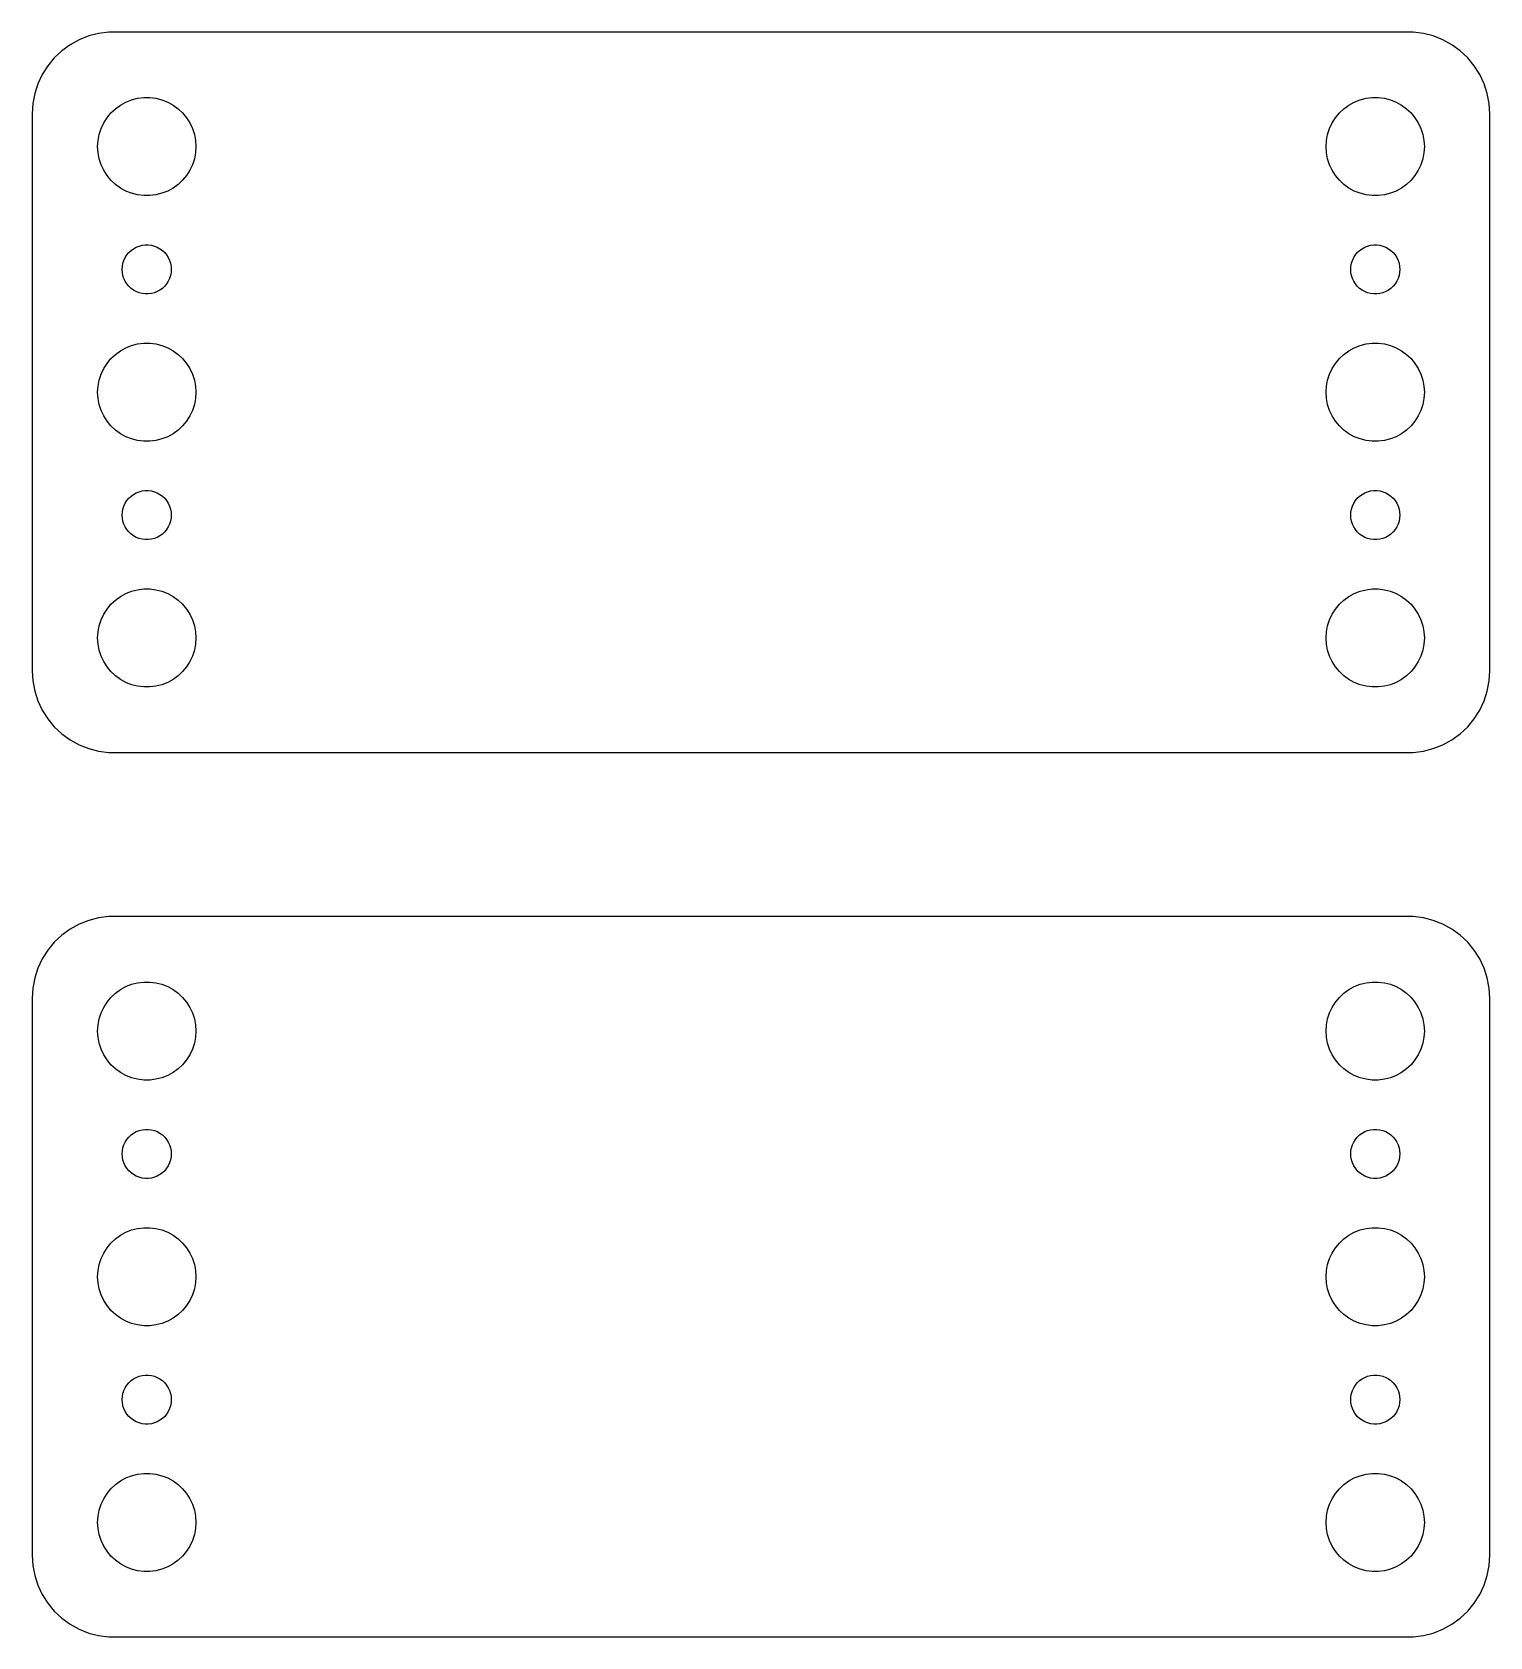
# Model space of a CAD drawing. Header units: metres. Extents: x -44.5 to 44.5, y 32 to 130.
import ezdxf

# ---------------------------------------------------------------- set-up
doc = ezdxf.new("R2010")
doc.units = ezdxf.units.M

msp = doc.modelspace()

# ---------------------------------------------------------------- linework, layer by layer
for p, q in [((-41.6289, 129.524), (-42.1791, 129.222)), ((-41.0451, 129.755), (-41.6289, 129.524)), ((-40.4369, 129.911), (-41.0451, 129.755)), ((-39.8139, 129.99), (-40.4369, 129.911)), ((39.8139, 129.99), (-39.8139, 129.99)), ((40.4369, 129.911), (39.8139, 129.99)), ((41.0451, 129.755), (40.4369, 129.911)), ((41.6289, 129.524), (41.0451, 129.755)), ((42.1791, 129.222), (41.6289, 129.524)), ((-43.1448, 128.423), (-43.5451, 127.939)), ((-42.6871, 128.853), (-43.1448, 128.423)), ((-42.1791, 129.222), (-42.6871, 128.853)), ((42.6871, 128.853), (42.1791, 129.222)), ((43.1448, 128.423), (42.6871, 128.853)), ((43.5451, 127.939), (43.1448, 128.423)), ((-43.8815, 127.409), (-44.1489, 126.841)), ((-43.5451, 127.939), (-43.8815, 127.409)), ((43.8815, 127.409), (43.5451, 127.939)), ((44.1489, 126.841), (43.8815, 127.409)), ((-44.1489, 126.841), (-44.3429, 126.243)), ((44.3429, 126.243), (44.1489, 126.841)), ((-44.4606, 125.627), (-44.5, 125)), ((-44.3429, 126.243), (-44.4606, 125.627)), ((-39.4123, 125.312), (-39.1075, 125.533)), ((-39.1075, 125.533), (-38.7773, 125.714)), ((-38.7773, 125.714), (-38.427, 125.853)), ((-38.427, 125.853), (-38.0621, 125.947)), ((-38.0621, 125.947), (-37.6884, 125.994)), ((-37.6884, 125.994), (-37.3116, 125.994)), ((-37.3116, 125.994), (-36.9379, 125.947)), ((-36.9379, 125.947), (-36.5729, 125.853)), ((-36.5729, 125.853), (-36.2227, 125.714)), ((-36.2227, 125.714), (-35.8925, 125.533)), ((-35.8925, 125.533), (-35.5877, 125.312)), ((35.5877, 125.312), (35.8925, 125.533)), ((35.8925, 125.533), (36.2227, 125.714)), ((36.2227, 125.714), (36.5729, 125.853)), ((36.5729, 125.853), (36.9379, 125.947)), ((36.9379, 125.947), (37.3116, 125.994)), ((37.3116, 125.994), (37.6884, 125.994)), ((37.6884, 125.994), (38.0621, 125.947)), ((38.0621, 125.947), (38.427, 125.853)), ((38.427, 125.853), (38.7773, 125.714)), ((38.7773, 125.714), (39.1075, 125.533)), ((39.1075, 125.533), (39.4123, 125.312)), ((44.4606, 125.627), (44.3429, 126.243)), ((44.5, 125), (44.4606, 125.627)), ((-44.5, 125), (-44.5, 91)), ((-40.2893, 124.104), (-40.1289, 124.445)), ((-40.1289, 124.445), (-39.927, 124.763)), ((-39.927, 124.763), (-39.6869, 125.054)), ((-39.6869, 125.054), (-39.4123, 125.312)), ((-35.5877, 125.312), (-35.3131, 125.054)), ((-35.3131, 125.054), (-35.0729, 124.763)), ((-35.0729, 124.763), (-34.8711, 124.445)), ((-34.8711, 124.445), (-34.7107, 124.104)), ((34.7107, 124.104), (34.8711, 124.445)), ((34.8711, 124.445), (35.0729, 124.763)), ((35.0729, 124.763), (35.3131, 125.054)), ((35.3131, 125.054), (35.5877, 125.312)), ((39.4123, 125.312), (39.6869, 125.054)), ((39.6869, 125.054), (39.927, 124.763)), ((39.927, 124.763), (40.1289, 124.445)), ((40.1289, 124.445), (40.2893, 124.104)), ((44.5, 91), (44.5, 125)), ((-40.4763, 123.376), (-40.4057, 123.746)), ((-40.4057, 123.746), (-40.2893, 124.104)), ((-34.7107, 124.104), (-34.5942, 123.746)), ((-34.5942, 123.746), (-34.5237, 123.376)), ((34.5237, 123.376), (34.5942, 123.746)), ((34.5942, 123.746), (34.7107, 124.104)), ((40.2893, 124.104), (40.4057, 123.746)), ((40.4057, 123.746), (40.4763, 123.376)), ((-40.5, 123), (-40.4763, 123.376)), ((-40.4763, 122.624), (-40.5, 123)), ((-40.4057, 122.254), (-40.4763, 122.624)), ((-34.5237, 122.624), (-34.5942, 122.254)), ((-34.5237, 123.376), (-34.5, 123)), ((-34.5, 123), (-34.5237, 122.624)), ((34.5, 123), (34.5237, 123.376)), ((34.5237, 122.624), (34.5, 123)), ((34.5942, 122.254), (34.5237, 122.624)), ((40.4763, 122.624), (40.4057, 122.254)), ((40.4763, 123.376), (40.5, 123)), ((40.5, 123), (40.4763, 122.624)), ((-40.2893, 121.896), (-40.4057, 122.254)), ((-40.1289, 121.555), (-40.2893, 121.896)), ((-39.927, 121.237), (-40.1289, 121.555)), ((-34.8711, 121.555), (-35.0729, 121.237)), ((-34.7107, 121.896), (-34.8711, 121.555)), ((-34.5942, 122.254), (-34.7107, 121.896)), ((34.7107, 121.896), (34.5942, 122.254)), ((34.8711, 121.555), (34.7107, 121.896)), ((35.0729, 121.237), (34.8711, 121.555)), ((40.1289, 121.555), (39.927, 121.237)), ((40.2893, 121.896), (40.1289, 121.555)), ((40.4057, 122.254), (40.2893, 121.896)), ((-39.6869, 120.946), (-39.927, 121.237)), ((-39.4123, 120.688), (-39.6869, 120.946)), ((-39.1075, 120.467), (-39.4123, 120.688)), ((-35.5877, 120.688), (-35.8925, 120.467)), ((-35.3131, 120.946), (-35.5877, 120.688)), ((-35.0729, 121.237), (-35.3131, 120.946)), ((35.3131, 120.946), (35.0729, 121.237)), ((35.5877, 120.688), (35.3131, 120.946)), ((35.8925, 120.467), (35.5877, 120.688)), ((39.4123, 120.688), (39.1075, 120.467)), ((39.6869, 120.946), (39.4123, 120.688)), ((39.927, 121.237), (39.6869, 120.946)), ((-38.7773, 120.286), (-39.1075, 120.467)), ((-38.427, 120.147), (-38.7773, 120.286)), ((-38.0621, 120.053), (-38.427, 120.147)), ((-37.6884, 120.006), (-38.0621, 120.053)), ((-37.3116, 120.006), (-37.6884, 120.006)), ((-36.9379, 120.053), (-37.3116, 120.006)), ((-36.5729, 120.147), (-36.9379, 120.053)), ((-36.2227, 120.286), (-36.5729, 120.147)), ((-35.8925, 120.467), (-36.2227, 120.286)), ((36.2227, 120.286), (35.8925, 120.467)), ((36.5729, 120.147), (36.2227, 120.286)), ((36.9379, 120.053), (36.5729, 120.147)), ((37.3116, 120.006), (36.9379, 120.053)), ((37.6884, 120.006), (37.3116, 120.006)), ((38.0621, 120.053), (37.6884, 120.006)), ((38.427, 120.147), (38.0621, 120.053)), ((38.7773, 120.286), (38.427, 120.147)), ((39.1075, 120.467), (38.7773, 120.286)), ((-38.5934, 116.527), (-38.4561, 116.656)), ((-38.4561, 116.656), (-38.3037, 116.766)), ((-38.3037, 116.766), (-38.1387, 116.857)), ((-38.1387, 116.857), (-37.9635, 116.927)), ((-37.9635, 116.927), (-37.7811, 116.973)), ((-37.7811, 116.973), (-37.5942, 116.997)), ((-37.5942, 116.997), (-37.4058, 116.997)), ((-37.4058, 116.997), (-37.2189, 116.973)), ((-37.2189, 116.973), (-37.0365, 116.927)), ((-37.0365, 116.927), (-36.8613, 116.857)), ((-36.8613, 116.857), (-36.6963, 116.766)), ((-36.6963, 116.766), (-36.5439, 116.656)), ((-36.5439, 116.656), (-36.4065, 116.527)), ((36.4065, 116.527), (36.5439, 116.656)), ((36.5439, 116.656), (36.6963, 116.766)), ((36.6963, 116.766), (36.8613, 116.857)), ((36.8613, 116.857), (37.0365, 116.927)), ((37.0365, 116.927), (37.2189, 116.973)), ((37.2189, 116.973), (37.4058, 116.997)), ((37.4058, 116.997), (37.5942, 116.997)), ((37.5942, 116.997), (37.7811, 116.973)), ((37.7811, 116.973), (37.9635, 116.927)), ((37.9635, 116.927), (38.1387, 116.857)), ((38.1387, 116.857), (38.3037, 116.766)), ((38.3037, 116.766), (38.4561, 116.656)), ((38.4561, 116.656), (38.5934, 116.527)), ((-39, 115.5), (-38.9882, 115.688)), ((-38.9882, 115.688), (-38.9529, 115.873)), ((-38.9529, 115.873), (-38.8947, 116.052)), ((-38.8947, 116.052), (-38.8145, 116.223)), ((-38.8145, 116.223), (-38.7135, 116.382)), ((-38.7135, 116.382), (-38.5934, 116.527)), ((-36.4065, 116.527), (-36.2865, 116.382)), ((-36.2865, 116.382), (-36.1855, 116.223)), ((-36.1855, 116.223), (-36.1053, 116.052)), ((-36.1053, 116.052), (-36.0471, 115.873)), ((-36.0471, 115.873), (-36.0118, 115.688)), ((-36.0118, 115.688), (-36, 115.5)), ((36, 115.5), (36.0118, 115.688)), ((36.0118, 115.688), (36.0471, 115.873)), ((36.0471, 115.873), (36.1053, 116.052)), ((36.1053, 116.052), (36.1855, 116.223)), ((36.1855, 116.223), (36.2865, 116.382)), ((36.2865, 116.382), (36.4065, 116.527)), ((38.5934, 116.527), (38.7135, 116.382)), ((38.7135, 116.382), (38.8145, 116.223)), ((38.8145, 116.223), (38.8947, 116.052)), ((38.8947, 116.052), (38.9529, 115.873)), ((38.9529, 115.873), (38.9882, 115.688)), ((38.9882, 115.688), (39, 115.5)), ((-38.9882, 115.312), (-39, 115.5)), ((-38.9529, 115.127), (-38.9882, 115.312)), ((-38.8947, 114.948), (-38.9529, 115.127)), ((-38.8145, 114.777), (-38.8947, 114.948)), ((-38.7135, 114.618), (-38.8145, 114.777)), ((-36.1855, 114.777), (-36.2865, 114.618)), ((-36.1053, 114.948), (-36.1855, 114.777)), ((-36.0471, 115.127), (-36.1053, 114.948)), ((-36.0118, 115.312), (-36.0471, 115.127)), ((-36, 115.5), (-36.0118, 115.312)), ((36.0118, 115.312), (36, 115.5)), ((36.0471, 115.127), (36.0118, 115.312)), ((36.1053, 114.948), (36.0471, 115.127)), ((36.1855, 114.777), (36.1053, 114.948)), ((36.2865, 114.618), (36.1855, 114.777)), ((38.8145, 114.777), (38.7135, 114.618)), ((38.8947, 114.948), (38.8145, 114.777)), ((38.9529, 115.127), (38.8947, 114.948)), ((38.9882, 115.312), (38.9529, 115.127)), ((39, 115.5), (38.9882, 115.312)), ((-38.5934, 114.473), (-38.7135, 114.618)), ((-38.4561, 114.344), (-38.5934, 114.473)), ((-38.3037, 114.234), (-38.4561, 114.344)), ((-38.1387, 114.143), (-38.3037, 114.234)), ((-37.9635, 114.073), (-38.1387, 114.143)), ((-37.7811, 114.027), (-37.9635, 114.073)), ((-37.5942, 114.003), (-37.7811, 114.027)), ((-37.4058, 114.003), (-37.5942, 114.003)), ((-37.2189, 114.027), (-37.4058, 114.003)), ((-37.0365, 114.073), (-37.2189, 114.027)), ((-36.8613, 114.143), (-37.0365, 114.073)), ((-36.6963, 114.234), (-36.8613, 114.143)), ((-36.5439, 114.344), (-36.6963, 114.234)), ((-36.4065, 114.473), (-36.5439, 114.344)), ((-36.2865, 114.618), (-36.4065, 114.473)), ((36.4065, 114.473), (36.2865, 114.618)), ((36.5439, 114.344), (36.4065, 114.473)), ((36.6963, 114.234), (36.5439, 114.344)), ((36.8613, 114.143), (36.6963, 114.234)), ((37.0365, 114.073), (36.8613, 114.143)), ((37.2189, 114.027), (37.0365, 114.073)), ((37.4058, 114.003), (37.2189, 114.027)), ((37.5942, 114.003), (37.4058, 114.003)), ((37.7811, 114.027), (37.5942, 114.003)), ((37.9635, 114.073), (37.7811, 114.027)), ((38.1387, 114.143), (37.9635, 114.073)), ((38.3037, 114.234), (38.1387, 114.143)), ((38.4561, 114.344), (38.3037, 114.234)), ((38.5934, 114.473), (38.4561, 114.344)), ((38.7135, 114.618), (38.5934, 114.473)), ((-38.7773, 110.714), (-38.427, 110.853)), ((-38.427, 110.853), (-38.0621, 110.947)), ((-38.0621, 110.947), (-37.6884, 110.994)), ((-37.6884, 110.994), (-37.3116, 110.994)), ((-37.3116, 110.994), (-36.9379, 110.947)), ((-36.9379, 110.947), (-36.5729, 110.853)), ((-36.5729, 110.853), (-36.2227, 110.714)), ((36.2227, 110.714), (36.5729, 110.853)), ((36.5729, 110.853), (36.9379, 110.947)), ((36.9379, 110.947), (37.3116, 110.994)), ((37.3116, 110.994), (37.6884, 110.994)), ((37.6884, 110.994), (38.0621, 110.947)), ((38.0621, 110.947), (38.427, 110.853)), ((38.427, 110.853), (38.7773, 110.714)), ((-40.1289, 109.445), (-39.927, 109.763)), ((-39.927, 109.763), (-39.6869, 110.054)), ((-39.6869, 110.054), (-39.4123, 110.312)), ((-39.4123, 110.312), (-39.1075, 110.533)), ((-39.1075, 110.533), (-38.7773, 110.714)), ((-36.2227, 110.714), (-35.8925, 110.533)), ((-35.8925, 110.533), (-35.5877, 110.312)), ((-35.5877, 110.312), (-35.3131, 110.054)), ((-35.3131, 110.054), (-35.0729, 109.763)), ((-35.0729, 109.763), (-34.8711, 109.445)), ((34.8711, 109.445), (35.0729, 109.763)), ((35.0729, 109.763), (35.3131, 110.054)), ((35.3131, 110.054), (35.5877, 110.312)), ((35.5877, 110.312), (35.8925, 110.533)), ((35.8925, 110.533), (36.2227, 110.714)), ((38.7773, 110.714), (39.1075, 110.533)), ((39.1075, 110.533), (39.4123, 110.312)), ((39.4123, 110.312), (39.6869, 110.054)), ((39.6869, 110.054), (39.927, 109.763)), ((39.927, 109.763), (40.1289, 109.445)), ((-40.4057, 108.746), (-40.2893, 109.104)), ((-40.2893, 109.104), (-40.1289, 109.445)), ((-34.8711, 109.445), (-34.7107, 109.104)), ((-34.7107, 109.104), (-34.5942, 108.746)), ((34.5942, 108.746), (34.7107, 109.104)), ((34.7107, 109.104), (34.8711, 109.445)), ((40.1289, 109.445), (40.2893, 109.104)), ((40.2893, 109.104), (40.4057, 108.746)), ((-40.5, 108), (-40.4763, 108.376)), ((-40.4763, 107.624), (-40.5, 108)), ((-40.4763, 108.376), (-40.4057, 108.746)), ((-34.5942, 108.746), (-34.5237, 108.376)), ((-34.5237, 108.376), (-34.5, 108)), ((-34.5, 108), (-34.5237, 107.624)), ((34.5, 108), (34.5237, 108.376)), ((34.5237, 107.624), (34.5, 108)), ((34.5237, 108.376), (34.5942, 108.746)), ((40.4057, 108.746), (40.4763, 108.376)), ((40.4763, 108.376), (40.5, 108)), ((40.5, 108), (40.4763, 107.624)), ((-40.4057, 107.254), (-40.4763, 107.624)), ((-40.2893, 106.896), (-40.4057, 107.254)), ((-40.1289, 106.555), (-40.2893, 106.896)), ((-34.7107, 106.896), (-34.8711, 106.555)), ((-34.5942, 107.254), (-34.7107, 106.896)), ((-34.5237, 107.624), (-34.5942, 107.254)), ((34.5942, 107.254), (34.5237, 107.624)), ((34.7107, 106.896), (34.5942, 107.254)), ((34.8711, 106.555), (34.7107, 106.896)), ((40.2893, 106.896), (40.1289, 106.555)), ((40.4057, 107.254), (40.2893, 106.896)), ((40.4763, 107.624), (40.4057, 107.254)), ((-39.927, 106.237), (-40.1289, 106.555)), ((-39.6869, 105.946), (-39.927, 106.237)), ((-39.4123, 105.688), (-39.6869, 105.946)), ((-35.3131, 105.946), (-35.5877, 105.688)), ((-35.0729, 106.237), (-35.3131, 105.946)), ((-34.8711, 106.555), (-35.0729, 106.237)), ((35.0729, 106.237), (34.8711, 106.555)), ((35.3131, 105.946), (35.0729, 106.237)), ((35.5877, 105.688), (35.3131, 105.946)), ((39.6869, 105.946), (39.4123, 105.688)), ((39.927, 106.237), (39.6869, 105.946)), ((40.1289, 106.555), (39.927, 106.237)), ((-39.1075, 105.467), (-39.4123, 105.688)), ((-38.7773, 105.286), (-39.1075, 105.467)), ((-38.427, 105.147), (-38.7773, 105.286)), ((-38.0621, 105.053), (-38.427, 105.147)), ((-37.6884, 105.006), (-38.0621, 105.053)), ((-37.3116, 105.006), (-37.6884, 105.006)), ((-36.9379, 105.053), (-37.3116, 105.006)), ((-36.5729, 105.147), (-36.9379, 105.053)), ((-36.2227, 105.286), (-36.5729, 105.147)), ((-35.8925, 105.467), (-36.2227, 105.286)), ((-35.5877, 105.688), (-35.8925, 105.467)), ((35.8925, 105.467), (35.5877, 105.688)), ((36.2227, 105.286), (35.8925, 105.467)), ((36.5729, 105.147), (36.2227, 105.286)), ((36.9379, 105.053), (36.5729, 105.147)), ((37.3116, 105.006), (36.9379, 105.053)), ((37.6884, 105.006), (37.3116, 105.006)), ((38.0621, 105.053), (37.6884, 105.006)), ((38.427, 105.147), (38.0621, 105.053)), ((38.7773, 105.286), (38.427, 105.147)), ((39.1075, 105.467), (38.7773, 105.286)), ((39.4123, 105.688), (39.1075, 105.467)), ((-38.1387, 101.857), (-37.9635, 101.927)), ((-37.9635, 101.927), (-37.7811, 101.973)), ((-37.7811, 101.973), (-37.5942, 101.997)), ((-37.5942, 101.997), (-37.4058, 101.997)), ((-37.4058, 101.997), (-37.2189, 101.973)), ((-37.2189, 101.973), (-37.0365, 101.927)), ((-37.0365, 101.927), (-36.8613, 101.857)), ((36.8613, 101.857), (37.0365, 101.927)), ((37.0365, 101.927), (37.2189, 101.973)), ((37.2189, 101.973), (37.4058, 101.997)), ((37.4058, 101.997), (37.5942, 101.997)), ((37.5942, 101.997), (37.7811, 101.973)), ((37.7811, 101.973), (37.9635, 101.927)), ((37.9635, 101.927), (38.1387, 101.857)), ((-38.9529, 100.873), (-38.8947, 101.052)), ((-38.8947, 101.052), (-38.8145, 101.223)), ((-38.8145, 101.223), (-38.7135, 101.382)), ((-38.7135, 101.382), (-38.5934, 101.527)), ((-38.5934, 101.527), (-38.4561, 101.656)), ((-38.4561, 101.656), (-38.3037, 101.766)), ((-38.3037, 101.766), (-38.1387, 101.857)), ((-36.8613, 101.857), (-36.6963, 101.766)), ((-36.6963, 101.766), (-36.5439, 101.656)), ((-36.5439, 101.656), (-36.4065, 101.527)), ((-36.4065, 101.527), (-36.2865, 101.382)), ((-36.2865, 101.382), (-36.1855, 101.223)), ((-36.1855, 101.223), (-36.1053, 101.052)), ((-36.1053, 101.052), (-36.0471, 100.873)), ((36.0471, 100.873), (36.1053, 101.052)), ((36.1053, 101.052), (36.1855, 101.223)), ((36.1855, 101.223), (36.2865, 101.382)), ((36.2865, 101.382), (36.4065, 101.527)), ((36.4065, 101.527), (36.5439, 101.656)), ((36.5439, 101.656), (36.6963, 101.766)), ((36.6963, 101.766), (36.8613, 101.857)), ((38.1387, 101.857), (38.3037, 101.766)), ((38.3037, 101.766), (38.4561, 101.656)), ((38.4561, 101.656), (38.5934, 101.527)), ((38.5934, 101.527), (38.7135, 101.382)), ((38.7135, 101.382), (38.8145, 101.223)), ((38.8145, 101.223), (38.8947, 101.052)), ((38.8947, 101.052), (38.9529, 100.873)), ((-39, 100.5), (-38.9882, 100.688)), ((-38.9882, 100.312), (-39, 100.5)), ((-38.9882, 100.688), (-38.9529, 100.873)), ((-38.9529, 100.127), (-38.9882, 100.312)), ((-38.8947, 99.9478), (-38.9529, 100.127)), ((-38.8145, 99.7774), (-38.8947, 99.9478)), ((-36.1053, 99.9478), (-36.1855, 99.7774)), ((-36.0471, 100.127), (-36.1053, 99.9478)), ((-36.0471, 100.873), (-36.0118, 100.688)), ((-36.0118, 100.312), (-36.0471, 100.127)), ((-36.0118, 100.688), (-36, 100.5)), ((-36, 100.5), (-36.0118, 100.312)), ((36, 100.5), (36.0118, 100.688)), ((36.0118, 100.312), (36, 100.5)), ((36.0118, 100.688), (36.0471, 100.873)), ((36.0471, 100.127), (36.0118, 100.312)), ((36.1053, 99.9478), (36.0471, 100.127)), ((36.1855, 99.7774), (36.1053, 99.9478)), ((38.8947, 99.9478), (38.8145, 99.7774)), ((38.9529, 100.127), (38.8947, 99.9478)), ((38.9529, 100.873), (38.9882, 100.688)), ((38.9882, 100.312), (38.9529, 100.127)), ((38.9882, 100.688), (39, 100.5)), ((39, 100.5), (38.9882, 100.312)), ((-38.7135, 99.6183), (-38.8145, 99.7774)), ((-38.5934, 99.4732), (-38.7135, 99.6183)), ((-38.4561, 99.3442), (-38.5934, 99.4732)), ((-38.3037, 99.2335), (-38.4561, 99.3442)), ((-38.1387, 99.1428), (-38.3037, 99.2335)), ((-37.9635, 99.0734), (-38.1387, 99.1428)), ((-37.7811, 99.0266), (-37.9635, 99.0734)), ((-37.5942, 99.003), (-37.7811, 99.0266)), ((-37.4058, 99.003), (-37.5942, 99.003)), ((-37.2189, 99.0266), (-37.4058, 99.003)), ((-37.0365, 99.0734), (-37.2189, 99.0266)), ((-36.8613, 99.1428), (-37.0365, 99.0734)), ((-36.6963, 99.2335), (-36.8613, 99.1428)), ((-36.5439, 99.3442), (-36.6963, 99.2335)), ((-36.4065, 99.4732), (-36.5439, 99.3442)), ((-36.2865, 99.6183), (-36.4065, 99.4732)), ((-36.1855, 99.7774), (-36.2865, 99.6183)), ((36.2865, 99.6183), (36.1855, 99.7774)), ((36.4065, 99.4732), (36.2865, 99.6183)), ((36.5439, 99.3442), (36.4065, 99.4732)), ((36.6963, 99.2335), (36.5439, 99.3442)), ((36.8613, 99.1428), (36.6963, 99.2335)), ((37.0365, 99.0734), (36.8613, 99.1428)), ((37.2189, 99.0266), (37.0365, 99.0734)), ((37.4058, 99.003), (37.2189, 99.0266)), ((37.5942, 99.003), (37.4058, 99.003)), ((37.7811, 99.0266), (37.5942, 99.003)), ((37.9635, 99.0734), (37.7811, 99.0266)), ((38.1387, 99.1428), (37.9635, 99.0734)), ((38.3037, 99.2335), (38.1387, 99.1428)), ((38.4561, 99.3442), (38.3037, 99.2335)), ((38.5934, 99.4732), (38.4561, 99.3442)), ((38.7135, 99.6183), (38.5934, 99.4732)), ((38.8145, 99.7774), (38.7135, 99.6183)), ((-39.927, 94.7634), (-39.6869, 95.0536)), ((-39.6869, 95.0536), (-39.4123, 95.3116)), ((-39.4123, 95.3116), (-39.1075, 95.533)), ((-39.1075, 95.533), (-38.7773, 95.7145)), ((-38.7773, 95.7145), (-38.427, 95.8532)), ((-38.427, 95.8532), (-38.0621, 95.9469)), ((-38.0621, 95.9469), (-37.6884, 95.9941)), ((-37.6884, 95.9941), (-37.3116, 95.9941)), ((-37.3116, 95.9941), (-36.9379, 95.9469)), ((-36.9379, 95.9469), (-36.5729, 95.8532)), ((-36.5729, 95.8532), (-36.2227, 95.7145)), ((-36.2227, 95.7145), (-35.8925, 95.533)), ((-35.8925, 95.533), (-35.5877, 95.3116)), ((-35.5877, 95.3116), (-35.3131, 95.0536)), ((-35.3131, 95.0536), (-35.0729, 94.7634)), ((35.0729, 94.7634), (35.3131, 95.0536)), ((35.3131, 95.0536), (35.5877, 95.3116)), ((35.5877, 95.3116), (35.8925, 95.533)), ((35.8925, 95.533), (36.2227, 95.7145)), ((36.2227, 95.7145), (36.5729, 95.8532)), ((36.5729, 95.8532), (36.9379, 95.9469)), ((36.9379, 95.9469), (37.3116, 95.9941)), ((37.3116, 95.9941), (37.6884, 95.9941)), ((37.6884, 95.9941), (38.0621, 95.9469)), ((38.0621, 95.9469), (38.427, 95.8532)), ((38.427, 95.8532), (38.7773, 95.7145)), ((38.7773, 95.7145), (39.1075, 95.533)), ((39.1075, 95.533), (39.4123, 95.3116)), ((39.4123, 95.3116), (39.6869, 95.0536)), ((39.6869, 95.0536), (39.927, 94.7634)), ((-40.4057, 93.7461), (-40.2893, 94.1044)), ((-40.2893, 94.1044), (-40.1289, 94.4453)), ((-40.1289, 94.4453), (-39.927, 94.7634)), ((-35.0729, 94.7634), (-34.8711, 94.4453)), ((-34.8711, 94.4453), (-34.7107, 94.1044)), ((-34.7107, 94.1044), (-34.5942, 93.7461)), ((34.5942, 93.7461), (34.7107, 94.1044)), ((34.7107, 94.1044), (34.8711, 94.4453)), ((34.8711, 94.4453), (35.0729, 94.7634)), ((39.927, 94.7634), (40.1289, 94.4453)), ((40.1289, 94.4453), (40.2893, 94.1044)), ((40.2893, 94.1044), (40.4057, 93.7461)), ((-40.5, 93), (-40.4763, 93.376)), ((-40.4763, 93.376), (-40.4057, 93.7461)), ((-34.5942, 93.7461), (-34.5237, 93.376)), ((-34.5237, 93.376), (-34.5, 93)), ((34.5, 93), (34.5237, 93.376)), ((34.5237, 93.376), (34.5942, 93.7461)), ((40.4057, 93.7461), (40.4763, 93.376)), ((40.4763, 93.376), (40.5, 93)), ((-40.4763, 92.624), (-40.5, 93)), ((-40.4057, 92.2539), (-40.4763, 92.624)), ((-40.2893, 91.8956), (-40.4057, 92.2539)), ((-34.5942, 92.2539), (-34.7107, 91.8956)), ((-34.5237, 92.624), (-34.5942, 92.2539)), ((-34.5, 93), (-34.5237, 92.624)), ((34.5237, 92.624), (34.5, 93)), ((34.5942, 92.2539), (34.5237, 92.624)), ((34.7107, 91.8956), (34.5942, 92.2539)), ((40.4057, 92.2539), (40.2893, 91.8956)), ((40.4763, 92.624), (40.4057, 92.2539)), ((40.5, 93), (40.4763, 92.624)), ((-40.1289, 91.5547), (-40.2893, 91.8956)), ((-39.927, 91.2366), (-40.1289, 91.5547)), ((-39.6869, 90.9464), (-39.927, 91.2366)), ((-35.0729, 91.2366), (-35.3131, 90.9464)), ((-34.8711, 91.5547), (-35.0729, 91.2366)), ((-34.7107, 91.8956), (-34.8711, 91.5547)), ((34.8711, 91.5547), (34.7107, 91.8956)), ((35.0729, 91.2366), (34.8711, 91.5547)), ((35.3131, 90.9464), (35.0729, 91.2366)), ((39.927, 91.2366), (39.6869, 90.9464)), ((40.1289, 91.5547), (39.927, 91.2366)), ((40.2893, 91.8956), (40.1289, 91.5547)), ((-44.5, 91), (-44.4606, 90.3733)), ((-44.4606, 90.3733), (-44.3429, 89.7566)), ((-39.4123, 90.6885), (-39.6869, 90.9464)), ((-39.1075, 90.467), (-39.4123, 90.6885)), ((-38.7773, 90.2855), (-39.1075, 90.467)), ((-38.427, 90.1468), (-38.7773, 90.2855)), ((-38.0621, 90.0531), (-38.427, 90.1468)), ((-36.5729, 90.1468), (-36.9379, 90.0531)), ((-36.2227, 90.2855), (-36.5729, 90.1468)), ((-35.8925, 90.467), (-36.2227, 90.2855)), ((-35.5877, 90.6885), (-35.8925, 90.467)), ((-35.3131, 90.9464), (-35.5877, 90.6885)), ((35.5877, 90.6885), (35.3131, 90.9464)), ((35.8925, 90.467), (35.5877, 90.6885)), ((36.2227, 90.2855), (35.8925, 90.467)), ((36.5729, 90.1468), (36.2227, 90.2855)), ((36.9379, 90.0531), (36.5729, 90.1468)), ((38.427, 90.1468), (38.0621, 90.0531)), ((38.7773, 90.2855), (38.427, 90.1468)), ((39.1075, 90.467), (38.7773, 90.2855)), ((39.4123, 90.6885), (39.1075, 90.467)), ((39.6869, 90.9464), (39.4123, 90.6885)), ((44.3429, 89.7566), (44.4606, 90.3733)), ((44.4606, 90.3733), (44.5, 91)), ((-44.3429, 89.7566), (-44.1489, 89.1594)), ((-37.6884, 90.0059), (-38.0621, 90.0531)), ((-37.3116, 90.0059), (-37.6884, 90.0059)), ((-36.9379, 90.0531), (-37.3116, 90.0059)), ((37.3116, 90.0059), (36.9379, 90.0531)), ((37.6884, 90.0059), (37.3116, 90.0059)), ((38.0621, 90.0531), (37.6884, 90.0059)), ((44.1489, 89.1594), (44.3429, 89.7566)), ((-44.1489, 89.1594), (-43.8815, 88.5912)), ((-43.8815, 88.5912), (-43.5451, 88.0611)), ((43.5451, 88.0611), (43.8815, 88.5912)), ((43.8815, 88.5912), (44.1489, 89.1594)), ((-43.5451, 88.0611), (-43.1448, 87.5773)), ((-43.1448, 87.5773), (-42.6871, 87.1474)), ((42.6871, 87.1474), (43.1448, 87.5773)), ((43.1448, 87.5773), (43.5451, 88.0611)), ((-42.6871, 87.1474), (-42.1791, 86.7784)), ((-42.1791, 86.7784), (-41.6289, 86.4759)), ((-41.6289, 86.4759), (-41.0451, 86.2447)), ((-41.0451, 86.2447), (-40.4369, 86.0886)), ((40.4369, 86.0886), (41.0451, 86.2447)), ((41.0451, 86.2447), (41.6289, 86.4759)), ((41.6289, 86.4759), (42.1791, 86.7784)), ((42.1791, 86.7784), (42.6871, 87.1474)), ((-40.4369, 86.0886), (-39.8139, 86.0099)), ((-39.8139, 86.0099), (39.8139, 86.0099)), ((39.8139, 86.0099), (40.4369, 86.0886)), ((-41.6289, 75.5241), (-42.1791, 75.2216)), ((-41.0451, 75.7553), (-41.6289, 75.5241)), ((-40.4369, 75.9114), (-41.0451, 75.7553)), ((-39.8139, 75.9901), (-40.4369, 75.9114)), ((39.8139, 75.9901), (-39.8139, 75.9901)), ((40.4369, 75.9114), (39.8139, 75.9901)), ((41.0451, 75.7553), (40.4369, 75.9114)), ((41.6289, 75.5241), (41.0451, 75.7553)), ((42.1791, 75.2216), (41.6289, 75.5241)), ((-42.6871, 74.8526), (-43.1448, 74.4227)), ((-42.1791, 75.2216), (-42.6871, 74.8526)), ((42.6871, 74.8526), (42.1791, 75.2216)), ((43.1448, 74.4227), (42.6871, 74.8526)), ((-43.5451, 73.9389), (-43.8815, 73.4088)), ((-43.1448, 74.4227), (-43.5451, 73.9389)), ((43.5451, 73.9389), (43.1448, 74.4227)), ((43.8815, 73.4088), (43.5451, 73.9389)), ((-44.1489, 72.8406), (-44.3429, 72.2434)), ((-43.8815, 73.4088), (-44.1489, 72.8406)), ((44.1489, 72.8406), (43.8815, 73.4088)), ((44.3429, 72.2434), (44.1489, 72.8406)), ((-44.4606, 71.6267), (-44.5, 71)), ((-44.3429, 72.2434), (-44.4606, 71.6267)), ((-39.4123, 71.3115), (-39.1075, 71.533)), ((-39.1075, 71.533), (-38.7773, 71.7145)), ((-38.7773, 71.7145), (-38.427, 71.8532)), ((-38.427, 71.8532), (-38.0621, 71.9469)), ((-38.0621, 71.9469), (-37.6884, 71.9941)), ((-37.6884, 71.9941), (-37.3116, 71.9941)), ((-37.3116, 71.9941), (-36.9379, 71.9469)), ((-36.9379, 71.9469), (-36.5729, 71.8532)), ((-36.5729, 71.8532), (-36.2227, 71.7145)), ((-36.2227, 71.7145), (-35.8925, 71.533)), ((-35.8925, 71.533), (-35.5877, 71.3115)), ((35.5877, 71.3115), (35.8925, 71.533)), ((35.8925, 71.533), (36.2227, 71.7145)), ((36.2227, 71.7145), (36.5729, 71.8532)), ((36.5729, 71.8532), (36.9379, 71.9469)), ((36.9379, 71.9469), (37.3116, 71.9941)), ((37.3116, 71.9941), (37.6884, 71.9941)), ((37.6884, 71.9941), (38.0621, 71.9469)), ((38.0621, 71.9469), (38.427, 71.8532)), ((38.427, 71.8532), (38.7773, 71.7145)), ((38.7773, 71.7145), (39.1075, 71.533)), ((39.1075, 71.533), (39.4123, 71.3115)), ((44.4606, 71.6267), (44.3429, 72.2434)), ((44.5, 71), (44.4606, 71.6267)), ((-44.5, 71), (-44.5, 37)), ((-40.1289, 70.4453), (-39.927, 70.7634)), ((-39.927, 70.7634), (-39.6869, 71.0536)), ((-39.6869, 71.0536), (-39.4123, 71.3115)), ((-35.5877, 71.3115), (-35.3131, 71.0536)), ((-35.3131, 71.0536), (-35.0729, 70.7634)), ((-35.0729, 70.7634), (-34.8711, 70.4453)), ((34.8711, 70.4453), (35.0729, 70.7634)), ((35.0729, 70.7634), (35.3131, 71.0536)), ((35.3131, 71.0536), (35.5877, 71.3115)), ((39.4123, 71.3115), (39.6869, 71.0536)), ((39.6869, 71.0536), (39.927, 70.7634)), ((39.927, 70.7634), (40.1289, 70.4453)), ((44.5, 37), (44.5, 71)), ((-40.4763, 69.376), (-40.4057, 69.7461)), ((-40.4057, 69.7461), (-40.2893, 70.1044)), ((-40.2893, 70.1044), (-40.1289, 70.4453)), ((-34.8711, 70.4453), (-34.7107, 70.1044)), ((-34.7107, 70.1044), (-34.5942, 69.7461)), ((-34.5942, 69.7461), (-34.5237, 69.376)), ((34.5237, 69.376), (34.5942, 69.7461)), ((34.5942, 69.7461), (34.7107, 70.1044)), ((34.7107, 70.1044), (34.8711, 70.4453)), ((40.1289, 70.4453), (40.2893, 70.1044)), ((40.2893, 70.1044), (40.4057, 69.7461)), ((40.4057, 69.7461), (40.4763, 69.376)), ((-40.5, 69), (-40.4763, 69.376)), ((-40.4763, 68.624), (-40.5, 69)), ((-40.4057, 68.2539), (-40.4763, 68.624)), ((-34.5237, 68.624), (-34.5942, 68.2539)), ((-34.5237, 69.376), (-34.5, 69)), ((-34.5, 69), (-34.5237, 68.624)), ((34.5, 69), (34.5237, 69.376)), ((34.5237, 68.624), (34.5, 69)), ((34.5942, 68.2539), (34.5237, 68.624)), ((40.4763, 68.624), (40.4057, 68.2539)), ((40.4763, 69.376), (40.5, 69)), ((40.5, 69), (40.4763, 68.624)), ((-40.2893, 67.8956), (-40.4057, 68.2539)), ((-40.1289, 67.5547), (-40.2893, 67.8956)), ((-34.7107, 67.8956), (-34.8711, 67.5547)), ((-34.5942, 68.2539), (-34.7107, 67.8956)), ((34.7107, 67.8956), (34.5942, 68.2539)), ((34.8711, 67.5547), (34.7107, 67.8956)), ((40.2893, 67.8956), (40.1289, 67.5547)), ((40.4057, 68.2539), (40.2893, 67.8956)), ((-39.927, 67.2366), (-40.1289, 67.5547)), ((-39.6869, 66.9464), (-39.927, 67.2366)), ((-39.4123, 66.6884), (-39.6869, 66.9464)), ((-39.1075, 66.467), (-39.4123, 66.6884)), ((-35.5877, 66.6884), (-35.8925, 66.467)), ((-35.3131, 66.9464), (-35.5877, 66.6884)), ((-35.0729, 67.2366), (-35.3131, 66.9464)), ((-34.8711, 67.5547), (-35.0729, 67.2366)), ((35.0729, 67.2366), (34.8711, 67.5547)), ((35.3131, 66.9464), (35.0729, 67.2366)), ((35.5877, 66.6884), (35.3131, 66.9464)), ((35.8925, 66.467), (35.5877, 66.6884)), ((39.4123, 66.6884), (39.1075, 66.467)), ((39.6869, 66.9464), (39.4123, 66.6884)), ((39.927, 67.2366), (39.6869, 66.9464)), ((40.1289, 67.5547), (39.927, 67.2366)), ((-38.7773, 66.2855), (-39.1075, 66.467)), ((-38.427, 66.1468), (-38.7773, 66.2855)), ((-38.0621, 66.0531), (-38.427, 66.1468)), ((-37.6884, 66.0059), (-38.0621, 66.0531)), ((-37.3116, 66.0059), (-37.6884, 66.0059)), ((-36.9379, 66.0531), (-37.3116, 66.0059)), ((-36.5729, 66.1468), (-36.9379, 66.0531)), ((-36.2227, 66.2855), (-36.5729, 66.1468)), ((-35.8925, 66.467), (-36.2227, 66.2855)), ((36.2227, 66.2855), (35.8925, 66.467)), ((36.5729, 66.1468), (36.2227, 66.2855)), ((36.9379, 66.0531), (36.5729, 66.1468)), ((37.3116, 66.0059), (36.9379, 66.0531)), ((37.6884, 66.0059), (37.3116, 66.0059)), ((38.0621, 66.0531), (37.6884, 66.0059)), ((38.427, 66.1468), (38.0621, 66.0531)), ((38.7773, 66.2855), (38.427, 66.1468)), ((39.1075, 66.467), (38.7773, 66.2855)), ((-38.4561, 62.6558), (-38.3037, 62.7665)), ((-38.3037, 62.7665), (-38.1387, 62.8572)), ((-38.1387, 62.8572), (-37.9635, 62.9266)), ((-37.9635, 62.9266), (-37.7811, 62.9734)), ((-37.7811, 62.9734), (-37.5942, 62.997)), ((-37.5942, 62.997), (-37.4058, 62.997)), ((-37.4058, 62.997), (-37.2189, 62.9734)), ((-37.2189, 62.9734), (-37.0365, 62.9266)), ((-37.0365, 62.9266), (-36.8613, 62.8572)), ((-36.8613, 62.8572), (-36.6963, 62.7665)), ((-36.6963, 62.7665), (-36.5439, 62.6558)), ((36.5439, 62.6558), (36.6963, 62.7665)), ((36.6963, 62.7665), (36.8613, 62.8572)), ((36.8613, 62.8572), (37.0365, 62.9266)), ((37.0365, 62.9266), (37.2189, 62.9734)), ((37.2189, 62.9734), (37.4058, 62.997)), ((37.4058, 62.997), (37.5942, 62.997)), ((37.5942, 62.997), (37.7811, 62.9734)), ((37.7811, 62.9734), (37.9635, 62.9266)), ((37.9635, 62.9266), (38.1387, 62.8572)), ((38.1387, 62.8572), (38.3037, 62.7665)), ((38.3037, 62.7665), (38.4561, 62.6558)), ((-38.9882, 61.688), (-38.9529, 61.873)), ((-38.9529, 61.873), (-38.8947, 62.0522)), ((-38.8947, 62.0522), (-38.8145, 62.2226)), ((-38.8145, 62.2226), (-38.7135, 62.3817)), ((-38.7135, 62.3817), (-38.5934, 62.5268)), ((-38.5934, 62.5268), (-38.4561, 62.6558)), ((-36.5439, 62.6558), (-36.4065, 62.5268)), ((-36.4065, 62.5268), (-36.2865, 62.3817)), ((-36.2865, 62.3817), (-36.1855, 62.2226)), ((-36.1855, 62.2226), (-36.1053, 62.0522)), ((-36.1053, 62.0522), (-36.0471, 61.873)), ((-36.0471, 61.873), (-36.0118, 61.688)), ((36.0118, 61.688), (36.0471, 61.873)), ((36.0471, 61.873), (36.1053, 62.0522)), ((36.1053, 62.0522), (36.1855, 62.2226)), ((36.1855, 62.2226), (36.2865, 62.3817)), ((36.2865, 62.3817), (36.4065, 62.5268)), ((36.4065, 62.5268), (36.5439, 62.6558)), ((38.4561, 62.6558), (38.5934, 62.5268)), ((38.5934, 62.5268), (38.7135, 62.3817)), ((38.7135, 62.3817), (38.8145, 62.2226)), ((38.8145, 62.2226), (38.8947, 62.0522)), ((38.8947, 62.0522), (38.9529, 61.873)), ((38.9529, 61.873), (38.9882, 61.688)), ((-39, 61.5), (-38.9882, 61.688)), ((-38.9882, 61.312), (-39, 61.5)), ((-38.9529, 61.127), (-38.9882, 61.312)), ((-38.8947, 60.9478), (-38.9529, 61.127)), ((-38.8145, 60.7774), (-38.8947, 60.9478)), ((-38.7135, 60.6183), (-38.8145, 60.7774)), ((-36.1855, 60.7774), (-36.2865, 60.6183)), ((-36.1053, 60.9478), (-36.1855, 60.7774)), ((-36.0471, 61.127), (-36.1053, 60.9478)), ((-36.0118, 61.312), (-36.0471, 61.127)), ((-36.0118, 61.688), (-36, 61.5)), ((-36, 61.5), (-36.0118, 61.312)), ((36, 61.5), (36.0118, 61.688)), ((36.0118, 61.312), (36, 61.5)), ((36.0471, 61.127), (36.0118, 61.312)), ((36.1053, 60.9478), (36.0471, 61.127)), ((36.1855, 60.7774), (36.1053, 60.9478)), ((36.2865, 60.6183), (36.1855, 60.7774)), ((38.8145, 60.7774), (38.7135, 60.6183)), ((38.8947, 60.9478), (38.8145, 60.7774)), ((38.9529, 61.127), (38.8947, 60.9478)), ((38.9882, 61.312), (38.9529, 61.127)), ((38.9882, 61.688), (39, 61.5)), ((39, 61.5), (38.9882, 61.312)), ((-38.5934, 60.4732), (-38.7135, 60.6183)), ((-38.4561, 60.3442), (-38.5934, 60.4732)), ((-38.3037, 60.2335), (-38.4561, 60.3442)), ((-38.1387, 60.1427), (-38.3037, 60.2335)), ((-37.9635, 60.0734), (-38.1387, 60.1427)), ((-37.7811, 60.0266), (-37.9635, 60.0734)), ((-37.5942, 60.0029), (-37.7811, 60.0266)), ((-37.4058, 60.0029), (-37.5942, 60.0029)), ((-37.2189, 60.0266), (-37.4058, 60.0029)), ((-37.0365, 60.0734), (-37.2189, 60.0266)), ((-36.8613, 60.1427), (-37.0365, 60.0734)), ((-36.6963, 60.2335), (-36.8613, 60.1427)), ((-36.5439, 60.3442), (-36.6963, 60.2335)), ((-36.4065, 60.4732), (-36.5439, 60.3442)), ((-36.2865, 60.6183), (-36.4065, 60.4732)), ((36.4065, 60.4732), (36.2865, 60.6183)), ((36.5439, 60.3442), (36.4065, 60.4732)), ((36.6963, 60.2335), (36.5439, 60.3442)), ((36.8613, 60.1427), (36.6963, 60.2335)), ((37.0365, 60.0734), (36.8613, 60.1427)), ((37.2189, 60.0266), (37.0365, 60.0734)), ((37.4058, 60.0029), (37.2189, 60.0266)), ((37.5942, 60.0029), (37.4058, 60.0029)), ((37.7811, 60.0266), (37.5942, 60.0029)), ((37.9635, 60.0734), (37.7811, 60.0266)), ((38.1387, 60.1427), (37.9635, 60.0734)), ((38.3037, 60.2335), (38.1387, 60.1427)), ((38.4561, 60.3442), (38.3037, 60.2335)), ((38.5934, 60.4732), (38.4561, 60.3442)), ((38.7135, 60.6183), (38.5934, 60.4732)), ((-38.7773, 56.7145), (-38.427, 56.8532)), ((-38.427, 56.8532), (-38.0621, 56.9469)), ((-38.0621, 56.9469), (-37.6884, 56.9941)), ((-37.6884, 56.9941), (-37.3116, 56.9941)), ((-37.3116, 56.9941), (-36.9379, 56.9469)), ((-36.9379, 56.9469), (-36.5729, 56.8532)), ((-36.5729, 56.8532), (-36.2227, 56.7145)), ((36.2227, 56.7145), (36.5729, 56.8532)), ((36.5729, 56.8532), (36.9379, 56.9469)), ((36.9379, 56.9469), (37.3116, 56.9941)), ((37.3116, 56.9941), (37.6884, 56.9941)), ((37.6884, 56.9941), (38.0621, 56.9469)), ((38.0621, 56.9469), (38.427, 56.8532)), ((38.427, 56.8532), (38.7773, 56.7145)), ((-39.927, 55.7634), (-39.6869, 56.0536)), ((-39.6869, 56.0536), (-39.4123, 56.3115)), ((-39.4123, 56.3115), (-39.1075, 56.533)), ((-39.1075, 56.533), (-38.7773, 56.7145)), ((-36.2227, 56.7145), (-35.8925, 56.533)), ((-35.8925, 56.533), (-35.5877, 56.3115)), ((-35.5877, 56.3115), (-35.3131, 56.0536)), ((-35.3131, 56.0536), (-35.0729, 55.7634)), ((35.0729, 55.7634), (35.3131, 56.0536)), ((35.3131, 56.0536), (35.5877, 56.3115)), ((35.5877, 56.3115), (35.8925, 56.533)), ((35.8925, 56.533), (36.2227, 56.7145)), ((38.7773, 56.7145), (39.1075, 56.533)), ((39.1075, 56.533), (39.4123, 56.3115)), ((39.4123, 56.3115), (39.6869, 56.0536)), ((39.6869, 56.0536), (39.927, 55.7634)), ((-40.4057, 54.7461), (-40.2893, 55.1044)), ((-40.2893, 55.1044), (-40.1289, 55.4453)), ((-40.1289, 55.4453), (-39.927, 55.7634)), ((-35.0729, 55.7634), (-34.8711, 55.4453)), ((-34.8711, 55.4453), (-34.7107, 55.1044)), ((-34.7107, 55.1044), (-34.5942, 54.7461)), ((34.5942, 54.7461), (34.7107, 55.1044)), ((34.7107, 55.1044), (34.8711, 55.4453)), ((34.8711, 55.4453), (35.0729, 55.7634)), ((39.927, 55.7634), (40.1289, 55.4453)), ((40.1289, 55.4453), (40.2893, 55.1044)), ((40.2893, 55.1044), (40.4057, 54.7461)), ((-40.5, 54), (-40.4763, 54.376)), ((-40.4763, 53.624), (-40.5, 54)), ((-40.4763, 54.376), (-40.4057, 54.7461)), ((-34.5942, 54.7461), (-34.5237, 54.376)), ((-34.5237, 54.376), (-34.5, 54)), ((-34.5, 54), (-34.5237, 53.624)), ((34.5, 54), (34.5237, 54.376)), ((34.5237, 53.624), (34.5, 54)), ((34.5237, 54.376), (34.5942, 54.7461)), ((40.4057, 54.7461), (40.4763, 54.376)), ((40.4763, 54.376), (40.5, 54)), ((40.5, 54), (40.4763, 53.624)), ((-40.4057, 53.2539), (-40.4763, 53.624)), ((-40.2893, 52.8956), (-40.4057, 53.2539)), ((-34.5942, 53.2539), (-34.7107, 52.8956)), ((-34.5237, 53.624), (-34.5942, 53.2539)), ((34.5942, 53.2539), (34.5237, 53.624)), ((34.7107, 52.8956), (34.5942, 53.2539)), ((40.4057, 53.2539), (40.2893, 52.8956)), ((40.4763, 53.624), (40.4057, 53.2539)), ((-40.1289, 52.5547), (-40.2893, 52.8956)), ((-39.927, 52.2366), (-40.1289, 52.5547)), ((-39.6869, 51.9464), (-39.927, 52.2366)), ((-39.4123, 51.6885), (-39.6869, 51.9464)), ((-35.3131, 51.9464), (-35.5877, 51.6885)), ((-35.0729, 52.2366), (-35.3131, 51.9464)), ((-34.8711, 52.5547), (-35.0729, 52.2366)), ((-34.7107, 52.8956), (-34.8711, 52.5547)), ((34.8711, 52.5547), (34.7107, 52.8956)), ((35.0729, 52.2366), (34.8711, 52.5547)), ((35.3131, 51.9464), (35.0729, 52.2366)), ((35.5877, 51.6885), (35.3131, 51.9464)), ((39.6869, 51.9464), (39.4123, 51.6885)), ((39.927, 52.2366), (39.6869, 51.9464)), ((40.1289, 52.5547), (39.927, 52.2366)), ((40.2893, 52.8956), (40.1289, 52.5547)), ((-39.1075, 51.467), (-39.4123, 51.6885)), ((-38.7773, 51.2855), (-39.1075, 51.467)), ((-38.427, 51.1468), (-38.7773, 51.2855)), ((-38.0621, 51.0531), (-38.427, 51.1468)), ((-37.6884, 51.0059), (-38.0621, 51.0531)), ((-37.3116, 51.0059), (-37.6884, 51.0059)), ((-36.9379, 51.0531), (-37.3116, 51.0059)), ((-36.5729, 51.1468), (-36.9379, 51.0531)), ((-36.2227, 51.2855), (-36.5729, 51.1468)), ((-35.8925, 51.467), (-36.2227, 51.2855)), ((-35.5877, 51.6885), (-35.8925, 51.467)), ((35.8925, 51.467), (35.5877, 51.6885)), ((36.2227, 51.2855), (35.8925, 51.467)), ((36.5729, 51.1468), (36.2227, 51.2855)), ((36.9379, 51.0531), (36.5729, 51.1468)), ((37.3116, 51.0059), (36.9379, 51.0531)), ((37.6884, 51.0059), (37.3116, 51.0059)), ((38.0621, 51.0531), (37.6884, 51.0059)), ((38.427, 51.1468), (38.0621, 51.0531)), ((38.7773, 51.2855), (38.427, 51.1468)), ((39.1075, 51.467), (38.7773, 51.2855)), ((39.4123, 51.6885), (39.1075, 51.467)), ((-38.9529, 46.873), (-38.8947, 47.0522)), ((-38.8947, 47.0522), (-38.8145, 47.2226)), ((-38.8145, 47.2226), (-38.7135, 47.3817)), ((-38.7135, 47.3817), (-38.5934, 47.5268)), ((-38.5934, 47.5268), (-38.4561, 47.6558)), ((-38.4561, 47.6558), (-38.3037, 47.7665)), ((-38.3037, 47.7665), (-38.1387, 47.8573)), ((-38.1387, 47.8573), (-37.9635, 47.9266)), ((-37.9635, 47.9266), (-37.7811, 47.9734)), ((-37.7811, 47.9734), (-37.5942, 47.9971)), ((-37.5942, 47.9971), (-37.4058, 47.9971)), ((-37.4058, 47.9971), (-37.2189, 47.9734)), ((-37.2189, 47.9734), (-37.0365, 47.9266)), ((-37.0365, 47.9266), (-36.8613, 47.8573)), ((-36.8613, 47.8573), (-36.6963, 47.7665)), ((-36.6963, 47.7665), (-36.5439, 47.6558)), ((-36.5439, 47.6558), (-36.4065, 47.5268)), ((-36.4065, 47.5268), (-36.2865, 47.3817)), ((-36.2865, 47.3817), (-36.1855, 47.2226)), ((-36.1855, 47.2226), (-36.1053, 47.0522)), ((-36.1053, 47.0522), (-36.0471, 46.873)), ((36.0471, 46.873), (36.1053, 47.0522)), ((36.1053, 47.0522), (36.1855, 47.2226)), ((36.1855, 47.2226), (36.2865, 47.3817)), ((36.2865, 47.3817), (36.4065, 47.5268)), ((36.4065, 47.5268), (36.5439, 47.6558)), ((36.5439, 47.6558), (36.6963, 47.7665)), ((36.6963, 47.7665), (36.8613, 47.8573)), ((36.8613, 47.8573), (37.0365, 47.9266)), ((37.0365, 47.9266), (37.2189, 47.9734)), ((37.2189, 47.9734), (37.4058, 47.9971)), ((37.4058, 47.9971), (37.5942, 47.9971)), ((37.5942, 47.9971), (37.7811, 47.9734)), ((37.7811, 47.9734), (37.9635, 47.9266)), ((37.9635, 47.9266), (38.1387, 47.8573)), ((38.1387, 47.8573), (38.3037, 47.7665)), ((38.3037, 47.7665), (38.4561, 47.6558)), ((38.4561, 47.6558), (38.5934, 47.5268)), ((38.5934, 47.5268), (38.7135, 47.3817)), ((38.7135, 47.3817), (38.8145, 47.2226)), ((38.8145, 47.2226), (38.8947, 47.0522)), ((38.8947, 47.0522), (38.9529, 46.873)), ((-39, 46.5), (-38.9882, 46.688)), ((-38.9882, 46.312), (-39, 46.5)), ((-38.9882, 46.688), (-38.9529, 46.873)), ((-38.9529, 46.127), (-38.9882, 46.312)), ((-38.8947, 45.9478), (-38.9529, 46.127)), ((-36.0471, 46.127), (-36.1053, 45.9478)), ((-36.0471, 46.873), (-36.0118, 46.688)), ((-36.0118, 46.312), (-36.0471, 46.127)), ((-36.0118, 46.688), (-36, 46.5)), ((-36, 46.5), (-36.0118, 46.312)), ((36, 46.5), (36.0118, 46.688)), ((36.0118, 46.312), (36, 46.5)), ((36.0118, 46.688), (36.0471, 46.873)), ((36.0471, 46.127), (36.0118, 46.312)), ((36.1053, 45.9478), (36.0471, 46.127)), ((38.9529, 46.127), (38.8947, 45.9478)), ((38.9529, 46.873), (38.9882, 46.688)), ((38.9882, 46.312), (38.9529, 46.127)), ((38.9882, 46.688), (39, 46.5)), ((39, 46.5), (38.9882, 46.312)), ((-38.8145, 45.7774), (-38.8947, 45.9478)), ((-38.7135, 45.6183), (-38.8145, 45.7774)), ((-38.5934, 45.4732), (-38.7135, 45.6183)), ((-38.4561, 45.3442), (-38.5934, 45.4732)), ((-38.3037, 45.2335), (-38.4561, 45.3442)), ((-38.1387, 45.1428), (-38.3037, 45.2335)), ((-37.9635, 45.0734), (-38.1387, 45.1428)), ((-37.7811, 45.0266), (-37.9635, 45.0734)), ((-37.0365, 45.0734), (-37.2189, 45.0266)), ((-36.8613, 45.1428), (-37.0365, 45.0734)), ((-36.6963, 45.2335), (-36.8613, 45.1428)), ((-36.5439, 45.3442), (-36.6963, 45.2335)), ((-36.4065, 45.4732), (-36.5439, 45.3442)), ((-36.2865, 45.6183), (-36.4065, 45.4732)), ((-36.1855, 45.7774), (-36.2865, 45.6183)), ((-36.1053, 45.9478), (-36.1855, 45.7774)), ((36.1855, 45.7774), (36.1053, 45.9478)), ((36.2865, 45.6183), (36.1855, 45.7774)), ((36.4065, 45.4732), (36.2865, 45.6183)), ((36.5439, 45.3442), (36.4065, 45.4732)), ((36.6963, 45.2335), (36.5439, 45.3442)), ((36.8613, 45.1428), (36.6963, 45.2335)), ((37.0365, 45.0734), (36.8613, 45.1428)), ((37.2189, 45.0266), (37.0365, 45.0734)), ((37.9635, 45.0734), (37.7811, 45.0266)), ((38.1387, 45.1428), (37.9635, 45.0734)), ((38.3037, 45.2335), (38.1387, 45.1428)), ((38.4561, 45.3442), (38.3037, 45.2335)), ((38.5934, 45.4732), (38.4561, 45.3442)), ((38.7135, 45.6183), (38.5934, 45.4732)), ((38.8145, 45.7774), (38.7135, 45.6183)), ((38.8947, 45.9478), (38.8145, 45.7774)), ((-37.5942, 45.003), (-37.7811, 45.0266)), ((-37.4058, 45.003), (-37.5942, 45.003)), ((-37.2189, 45.0266), (-37.4058, 45.003)), ((37.4058, 45.003), (37.2189, 45.0266)), ((37.5942, 45.003), (37.4058, 45.003)), ((37.7811, 45.0266), (37.5942, 45.003)), ((-39.6869, 41.0536), (-39.4123, 41.3116)), ((-39.4123, 41.3116), (-39.1075, 41.533)), ((-39.1075, 41.533), (-38.7773, 41.7145)), ((-38.7773, 41.7145), (-38.427, 41.8532)), ((-38.427, 41.8532), (-38.0621, 41.9469)), ((-38.0621, 41.9469), (-37.6884, 41.9941)), ((-37.6884, 41.9941), (-37.3116, 41.9941)), ((-37.3116, 41.9941), (-36.9379, 41.9469)), ((-36.9379, 41.9469), (-36.5729, 41.8532)), ((-36.5729, 41.8532), (-36.2227, 41.7145)), ((-36.2227, 41.7145), (-35.8925, 41.533)), ((-35.8925, 41.533), (-35.5877, 41.3116)), ((-35.5877, 41.3116), (-35.3131, 41.0536)), ((35.3131, 41.0536), (35.5877, 41.3116)), ((35.5877, 41.3116), (35.8925, 41.533)), ((35.8925, 41.533), (36.2227, 41.7145)), ((36.2227, 41.7145), (36.5729, 41.8532)), ((36.5729, 41.8532), (36.9379, 41.9469)), ((36.9379, 41.9469), (37.3116, 41.9941)), ((37.3116, 41.9941), (37.6884, 41.9941)), ((37.6884, 41.9941), (38.0621, 41.9469)), ((38.0621, 41.9469), (38.427, 41.8532)), ((38.427, 41.8532), (38.7773, 41.7145)), ((38.7773, 41.7145), (39.1075, 41.533)), ((39.1075, 41.533), (39.4123, 41.3116)), ((39.4123, 41.3116), (39.6869, 41.0536)), ((-40.2893, 40.1044), (-40.1289, 40.4453)), ((-40.1289, 40.4453), (-39.927, 40.7634)), ((-39.927, 40.7634), (-39.6869, 41.0536)), ((-35.3131, 41.0536), (-35.0729, 40.7634)), ((-35.0729, 40.7634), (-34.8711, 40.4453)), ((-34.8711, 40.4453), (-34.7107, 40.1044)), ((34.7107, 40.1044), (34.8711, 40.4453)), ((34.8711, 40.4453), (35.0729, 40.7634)), ((35.0729, 40.7634), (35.3131, 41.0536)), ((39.6869, 41.0536), (39.927, 40.7634)), ((39.927, 40.7634), (40.1289, 40.4453)), ((40.1289, 40.4453), (40.2893, 40.1044)), ((-40.5, 39), (-40.4763, 39.376)), ((-40.4763, 39.376), (-40.4057, 39.7461)), ((-40.4057, 39.7461), (-40.2893, 40.1044)), ((-34.7107, 40.1044), (-34.5942, 39.7461)), ((-34.5942, 39.7461), (-34.5237, 39.376)), ((-34.5237, 39.376), (-34.5, 39)), ((34.5, 39), (34.5237, 39.376)), ((34.5237, 39.376), (34.5942, 39.7461)), ((34.5942, 39.7461), (34.7107, 40.1044)), ((40.2893, 40.1044), (40.4057, 39.7461)), ((40.4057, 39.7461), (40.4763, 39.376)), ((40.4763, 39.376), (40.5, 39)), ((-40.4763, 38.624), (-40.5, 39)), ((-40.4057, 38.2539), (-40.4763, 38.624)), ((-40.2893, 37.8956), (-40.4057, 38.2539)), ((-34.5942, 38.2539), (-34.7107, 37.8956)), ((-34.5237, 38.624), (-34.5942, 38.2539)), ((-34.5, 39), (-34.5237, 38.624)), ((34.5237, 38.624), (34.5, 39)), ((34.5942, 38.2539), (34.5237, 38.624)), ((34.7107, 37.8956), (34.5942, 38.2539)), ((40.4057, 38.2539), (40.2893, 37.8956)), ((40.4763, 38.624), (40.4057, 38.2539)), ((40.5, 39), (40.4763, 38.624)), ((-40.1289, 37.5547), (-40.2893, 37.8956)), ((-39.927, 37.2366), (-40.1289, 37.5547)), ((-39.6869, 36.9464), (-39.927, 37.2366)), ((-35.0729, 37.2366), (-35.3131, 36.9464)), ((-34.8711, 37.5547), (-35.0729, 37.2366)), ((-34.7107, 37.8956), (-34.8711, 37.5547)), ((34.8711, 37.5547), (34.7107, 37.8956)), ((35.0729, 37.2366), (34.8711, 37.5547)), ((35.3131, 36.9464), (35.0729, 37.2366)), ((39.927, 37.2366), (39.6869, 36.9464)), ((40.1289, 37.5547), (39.927, 37.2366)), ((40.2893, 37.8956), (40.1289, 37.5547)), ((-44.5, 37), (-44.4606, 36.3733)), ((-44.4606, 36.3733), (-44.3429, 35.7566)), ((-39.4123, 36.6885), (-39.6869, 36.9464)), ((-39.1075, 36.467), (-39.4123, 36.6885)), ((-38.7773, 36.2855), (-39.1075, 36.467)), ((-38.427, 36.1468), (-38.7773, 36.2855)), ((-36.2227, 36.2855), (-36.5729, 36.1468)), ((-35.8925, 36.467), (-36.2227, 36.2855)), ((-35.5877, 36.6885), (-35.8925, 36.467)), ((-35.3131, 36.9464), (-35.5877, 36.6885)), ((35.5877, 36.6885), (35.3131, 36.9464)), ((35.8925, 36.467), (35.5877, 36.6885)), ((36.2227, 36.2855), (35.8925, 36.467)), ((36.5729, 36.1468), (36.2227, 36.2855)), ((38.7773, 36.2855), (38.427, 36.1468)), ((39.1075, 36.467), (38.7773, 36.2855)), ((39.4123, 36.6885), (39.1075, 36.467)), ((39.6869, 36.9464), (39.4123, 36.6885)), ((44.3429, 35.7566), (44.4606, 36.3733)), ((44.4606, 36.3733), (44.5, 37)), ((-44.3429, 35.7566), (-44.1489, 35.1594)), ((-38.0621, 36.0531), (-38.427, 36.1468)), ((-37.6884, 36.0059), (-38.0621, 36.0531)), ((-37.3116, 36.0059), (-37.6884, 36.0059)), ((-36.9379, 36.0531), (-37.3116, 36.0059)), ((-36.5729, 36.1468), (-36.9379, 36.0531)), ((36.9379, 36.0531), (36.5729, 36.1468)), ((37.3116, 36.0059), (36.9379, 36.0531)), ((37.6884, 36.0059), (37.3116, 36.0059)), ((38.0621, 36.0531), (37.6884, 36.0059)), ((38.427, 36.1468), (38.0621, 36.0531)), ((44.1489, 35.1594), (44.3429, 35.7566)), ((-44.1489, 35.1594), (-43.8815, 34.5912)), ((-43.8815, 34.5912), (-43.5451, 34.0611)), ((43.5451, 34.0611), (43.8815, 34.5912)), ((43.8815, 34.5912), (44.1489, 35.1594)), ((-43.5451, 34.0611), (-43.1448, 33.5773)), ((-43.1448, 33.5773), (-42.6871, 33.1474)), ((42.6871, 33.1474), (43.1448, 33.5773)), ((43.1448, 33.5773), (43.5451, 34.0611)), ((-42.6871, 33.1474), (-42.1791, 32.7784)), ((-42.1791, 32.7784), (-41.6289, 32.4759)), ((-41.6289, 32.4759), (-41.0451, 32.2447)), ((41.0451, 32.2447), (41.6289, 32.4759)), ((41.6289, 32.4759), (42.1791, 32.7784)), ((42.1791, 32.7784), (42.6871, 33.1474)), ((-41.0451, 32.2447), (-40.4369, 32.0886)), ((-40.4369, 32.0886), (-39.8139, 32.0099)), ((-39.8139, 32.0099), (39.8139, 32.0099)), ((39.8139, 32.0099), (40.4369, 32.0886)), ((40.4369, 32.0886), (41.0451, 32.2447))]:
    msp.add_line(p, q)

doc.saveas('drawing.dxf')
